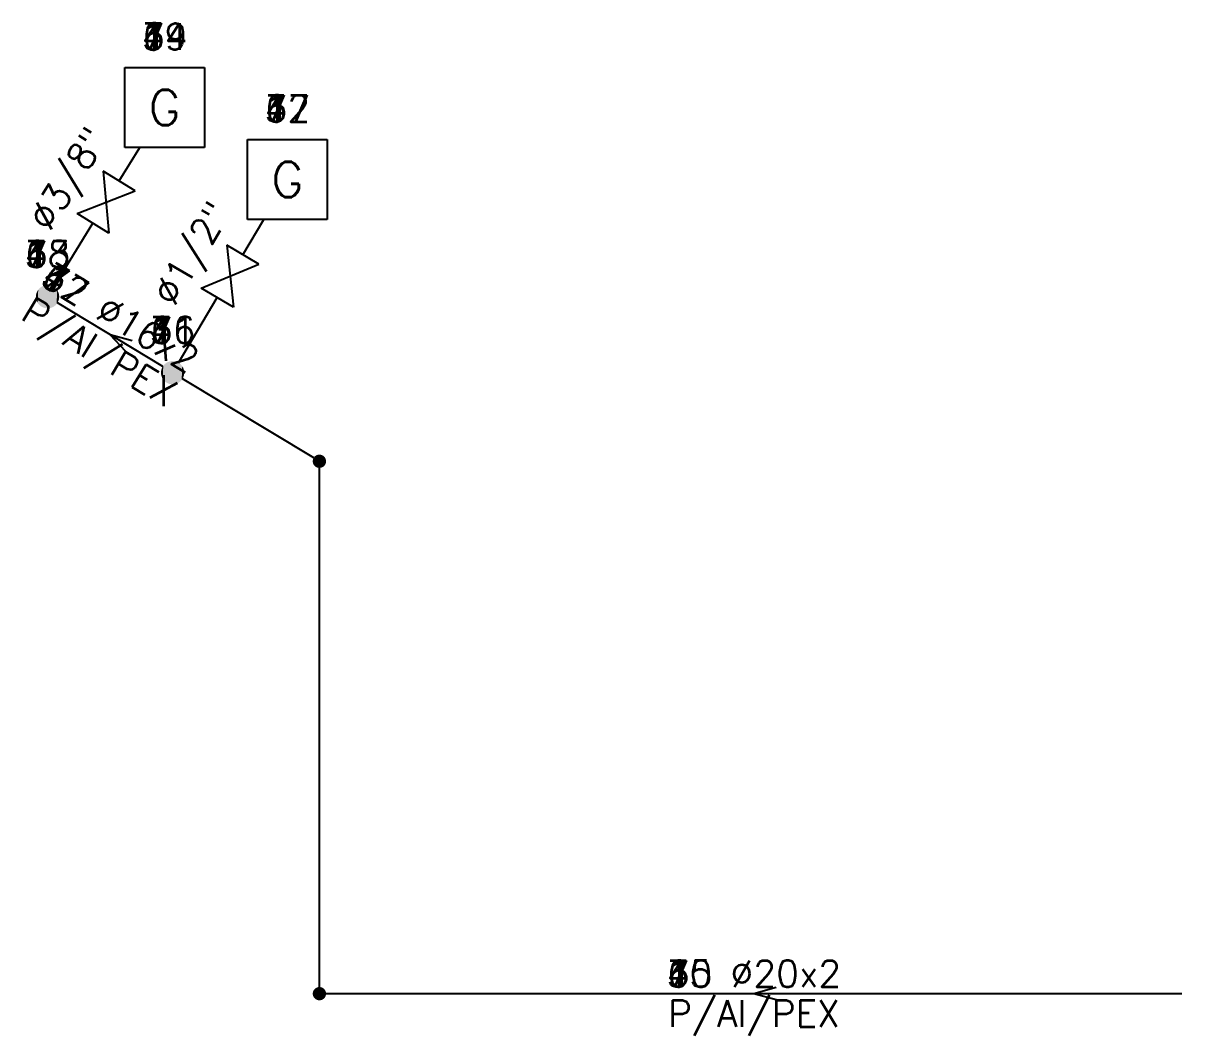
# Model space of a CAD drawing. Header units: metres. Extents: x -46.6 to 10.1, y -1.4 to 97.6.
# Drawn here: x 2.837 to 5.475, y 1.959 to 4.263 of the extents above; entities that cross this region are included whole.
import ezdxf
from ezdxf.enums import TextEntityAlignment as Align

# ---------------------------------------------------------------- set-up
doc = ezdxf.new("R2010")
doc.units = ezdxf.units.M
doc.header["$LTSCALE"] = 12.7
doc.layers.get('0').update_dxf_attribs({"linetype": 'CONTINUOUS'})
doc.layers.add('TEXTO_NUDOS', color=7, linetype='CONTINUOUS')
doc.layers.add('UNIFILAR', color=7, linetype='CONTINUOUS')
doc.layers.add('TEXTO_RAMAS', color=7, linetype='CONTINUOUS', lineweight=18)
doc.styles.add('ROMANS', font='Romans', dxfattribs={"height": 0.0635})

# ---------------------------------------------------------------- blocks, each defined once
blk = doc.blocks.new('NUDO_PASO_GAS')
at = {"color": 0, "linetype": 'Continuous'}
for points in [[(-0.742494, 0.10584), (-0.749351, 0.031185), (-0.748721, -0.043781), (-0.749351, 0.031185)], [(-0.728219, 0.179437), (-0.742494, 0.10584), (-0.74061, -0.118309), (-0.748721, -0.043781)], [(-0.706667, 0.251241), (-0.728219, 0.179437), (-0.725099, -0.191656), (-0.74061, -0.118309)], [(-0.678054, 0.320535), (-0.706667, 0.251241), (-0.702343, -0.263087), (-0.725099, -0.191656)], [(-0.642667, 0.386626), (-0.678054, 0.320535), (-0.672569, -0.33189), (-0.702343, -0.263087)], [(-0.600858, 0.448854), (-0.642667, 0.386626), (-0.636075, -0.397377), (-0.672569, -0.33189)], [(-0.553045, 0.506597), (-0.600858, 0.448854), (-0.593226, -0.458893), (-0.636075, -0.397377)], [(-0.499707, 0.559279), (-0.553045, 0.506597), (-0.544449, -0.515825), (-0.593226, -0.458893)], [(-0.441376, 0.606372), (-0.499707, 0.559279), (-0.490233, -0.567602), (-0.544449, -0.515825)], [(-0.378635, 0.647407), (-0.441376, 0.606372), (-0.431118, -0.613708), (-0.490233, -0.567602)], [(-0.31211, 0.681973), (-0.378635, 0.647407), (-0.367696, -0.653682), (-0.431118, -0.613708)], [(-0.242467, 0.709725), (-0.31211, 0.681973), (-0.300599, -0.687124), (-0.367696, -0.653682)], [(-0.170402, 0.730386), (-0.242467, 0.709725), (-0.2305, -0.713702), (-0.300599, -0.687124)], [(-0.096633, 0.743749), (-0.170402, 0.730386), (-0.158097, -0.733148), (-0.2305, -0.713702)], [(-0.0219, 0.74968), (-0.096633, 0.743749), (-0.084114, -0.745268), (-0.158097, -0.733148)], [(0.053053, 0.748121), (-0.0219, 0.74968), (-0.009291, -0.749942), (-0.084114, -0.745268)], [(0.127475, 0.739087), (0.053053, 0.748121), (0.065624, -0.747123), (-0.009291, -0.749942)], [(0.200624, 0.722669), (0.127475, 0.739087), (0.139884, -0.736839), (0.065624, -0.747123)], [(0.271768, 0.699029), (0.200624, 0.722669), (0.212747, -0.719193), (0.139884, -0.736839)], [(0.340197, 0.668406), (0.271768, 0.699029), (0.283483, -0.694361), (0.212747, -0.719193)], [(0.405227, 0.631103), (0.340197, 0.668406), (0.351388, -0.662591), (0.283483, -0.694361)], [(0.466207, 0.587495), (0.405227, 0.631103), (0.415781, -0.624201), (0.351388, -0.662591)], [(0.52253, 0.538017), (0.466207, 0.587495), (0.47602, -0.579573), (0.415781, -0.624201)], [(0.573632, 0.483163), (0.52253, 0.538017), (0.531502, -0.529155), (0.47602, -0.579573)], [(0.619002, 0.423482), (0.573632, 0.483163), (0.581674, -0.47345), (0.531502, -0.529155)], [(0.658187, 0.359569), (0.619002, 0.423482), (0.626035, -0.413014), (0.581674, -0.47345)], [(0.690796, 0.292064), (0.658187, 0.359569), (0.66414, -0.348452), (0.626035, -0.413014)], [(0.716502, 0.22164), (0.690796, 0.292064), (0.695609, -0.280407), (0.66414, -0.348452)], [(0.73505, 0.149002), (0.716502, 0.22164), (0.720128, -0.209562), (0.695609, -0.280407)], [(0.746253, 0.074875), (0.73505, 0.149002), (0.737451, -0.136622), (0.720128, -0.209562)], [(0.75, 0), (0.746253, 0.074875), (0.747407, -0.062317), (0.737451, -0.136622)]]:
    blk.add_solid(points, dxfattribs=at)
blk = doc.blocks.new('NUDO_DERIVACION_GAS')
at = {"color": 0, "linetype": 'Continuous'}
for points in [[(-0.0219, 0.74968), (-0.096633, 0.743749), (-0.084114, -0.745268), (-0.158097, -0.733148)], [(0.053053, 0.748121), (-0.0219, 0.74968), (-0.009291, -0.749942), (-0.084114, -0.745268)], [(0.127475, 0.739087), (0.053053, 0.748121), (0.065624, -0.747123), (-0.009291, -0.749942)], [(-0.742494, 0.10584), (-0.749351, 0.031185), (-0.748721, -0.043781), (-0.749351, 0.031185)], [(-0.728219, 0.179437), (-0.742494, 0.10584), (-0.74061, -0.118309), (-0.748721, -0.043781)], [(-0.706667, 0.251241), (-0.728219, 0.179437), (-0.725099, -0.191656), (-0.74061, -0.118309)], [(-0.678054, 0.320535), (-0.706667, 0.251241), (-0.702343, -0.263087), (-0.725099, -0.191656)], [(-0.642667, 0.386626), (-0.678054, 0.320535), (-0.672569, -0.33189), (-0.702343, -0.263087)], [(-0.600858, 0.448854), (-0.642667, 0.386626), (-0.636075, -0.397377), (-0.672569, -0.33189)], [(-0.553045, 0.506597), (-0.600858, 0.448854), (-0.593226, -0.458893), (-0.636075, -0.397377)], [(-0.499707, 0.559279), (-0.553045, 0.506597), (-0.544449, -0.515825), (-0.593226, -0.458893)], [(-0.441376, 0.606372), (-0.499707, 0.559279), (-0.490233, -0.567602), (-0.544449, -0.515825)], [(-0.378635, 0.647407), (-0.441376, 0.606372), (-0.431118, -0.613708), (-0.490233, -0.567602)], [(-0.31211, 0.681973), (-0.378635, 0.647407), (-0.367696, -0.653682), (-0.431118, -0.613708)], [(-0.242467, 0.709725), (-0.31211, 0.681973), (-0.300599, -0.687124), (-0.367696, -0.653682)], [(-0.170402, 0.730386), (-0.242467, 0.709725), (-0.2305, -0.713702), (-0.300599, -0.687124)], [(-0.096633, 0.743749), (-0.170402, 0.730386), (-0.158097, -0.733148), (-0.2305, -0.713702)], [(0.200624, 0.722669), (0.127475, 0.739087), (0.139884, -0.736839), (0.065624, -0.747123)], [(0.271768, 0.699029), (0.200624, 0.722669), (0.212747, -0.719193), (0.139884, -0.736839)], [(0.340197, 0.668406), (0.271768, 0.699029), (0.283483, -0.694361), (0.212747, -0.719193)], [(0.405227, 0.631103), (0.340197, 0.668406), (0.351388, -0.662591), (0.283483, -0.694361)], [(0.466207, 0.587495), (0.405227, 0.631103), (0.415781, -0.624201), (0.351388, -0.662591)], [(0.52253, 0.538017), (0.466207, 0.587495), (0.47602, -0.579573), (0.415781, -0.624201)], [(0.573632, 0.483163), (0.52253, 0.538017), (0.531502, -0.529155), (0.47602, -0.579573)], [(0.619002, 0.423482), (0.573632, 0.483163), (0.581674, -0.47345), (0.531502, -0.529155)], [(0.658187, 0.359569), (0.619002, 0.423482), (0.626035, -0.413014), (0.581674, -0.47345)], [(0.690796, 0.292064), (0.658187, 0.359569), (0.66414, -0.348452), (0.626035, -0.413014)], [(0.716502, 0.22164), (0.690796, 0.292064), (0.695609, -0.280407), (0.66414, -0.348452)], [(0.73505, 0.149002), (0.716502, 0.22164), (0.720128, -0.209562), (0.695609, -0.280407)], [(0.746253, 0.074875), (0.73505, 0.149002), (0.737451, -0.136622), (0.720128, -0.209562)], [(0.75, 0), (0.746253, 0.074875), (0.747407, -0.062317), (0.737451, -0.136622)]]:
    blk.add_solid(points, dxfattribs=at)
blk = doc.blocks.new('APARATO_GAS')
at = {"color": 0, "linetype": 'Continuous'}
for p, q in [((-1.125, 1.125), (1.125, 1.125)), ((-1.125, -1.125), (-1.125, 1.125)), ((1.125, 1.125), (1.125, -1.125)), ((1.125, -1.125), (-1.125, -1.125))]:
    blk.add_line(p, q, dxfattribs=at)
at = {"color": 0, "linetype": 'Continuous', "style": 'ROMANS'}
blk.add_text('G', height=1, dxfattribs=at).set_placement((0, -0.5), align=Align.CENTER)
blk = doc.blocks.new('LLAVE_PASO_GAS')
at = {"color": 0, "linetype": 'Continuous'}
for p, q in [((-1.5, 1.125), (1.5, -1.125)), ((1.5, 1.125), (-1.5, -1.125)), ((-1.5, -1.125), (-1.5, 1.125)), ((1.5, -1.125), (1.5, 1.125))]:
    blk.add_line(p, q, dxfattribs=at)

msp = doc.modelspace()

# ---------------------------------------------------------------- linework, layer by layer
at = {"layer": 'UNIFILAR', "color": 30, "linetype": 'Continuous'}
for p, q in [((3.056, 3.904, -10.1718), (3.1031, 3.9801, -10.1718)), ((3.056, 3.904, -7.5469), (3.1031, 3.9801, -7.5469)), ((3.056, 3.904, -4.9221), (3.1031, 3.9801, -4.9221)), ((3.056, 3.904, -2.2972), (3.1031, 3.9801, -2.2972)), ((3.056, 3.904, 0.3277), (3.1031, 3.9801, 0.3277)), ((2.9069, 3.663, -10.1718), (2.9962, 3.8074, -10.1718)), ((2.9069, 3.663, -7.5469), (2.9962, 3.8074, -7.5469)), ((2.9069, 3.663, -4.9221), (2.9962, 3.8074, -4.9221)), ((2.9069, 3.663, -2.2972), (2.9962, 3.8074, -2.2972)), ((2.9069, 3.663, 0.3277), (2.9962, 3.8074, 0.3277)), ((3.3373, 3.736, -10.1718), (3.3849, 3.816, -10.1718)), ((3.3373, 3.736, -7.5469), (3.3849, 3.816, -7.5469)), ((3.3373, 3.736, -4.9221), (3.3849, 3.816, -4.9221)), ((3.3373, 3.736, -2.2972), (3.3849, 3.816, -2.2972)), ((3.3373, 3.736, 0.3277), (3.3849, 3.816, 0.3277)), ((3.155, 3.4812, -10.1718), (2.9156, 3.6267, -10.1718)), ((3.155, 3.4812, -7.5469), (2.9156, 3.6267, -7.5469)), ((3.155, 3.4812, -4.9221), (2.9156, 3.6267, -4.9221)), ((3.155, 3.4812, -2.2972), (2.9156, 3.6267, -2.2972)), ((3.155, 3.4812, 0.3277), (2.9156, 3.6267, 0.3277)), ((3.1912, 3.4902, -10.1718), (3.2792, 3.6383, -10.1718)), ((3.1912, 3.4902, -7.5469), (3.2792, 3.6383, -7.5469)), ((3.1912, 3.4902, -4.9221), (3.2792, 3.6383, -4.9221)), ((3.1912, 3.4902, -2.2972), (3.2792, 3.6383, -2.2972)), ((3.1912, 3.4902, 0.3277), (3.2792, 3.6383, 0.3277)), ((3.0711, 3.5156, -10.1718), (3.0353, 3.5539, -10.1718)), ((3.0858, 3.5398, -10.1718), (3.0353, 3.5539, -10.1718)), ((3.0711, 3.5156, -7.5469), (3.0353, 3.5539, -7.5469)), ((3.0858, 3.5398, -7.5469), (3.0353, 3.5539, -7.5469)), ((3.0711, 3.5156, -4.9221), (3.0353, 3.5539, -4.9221)), ((3.0858, 3.5398, -4.9221), (3.0353, 3.5539, -4.9221)), ((3.0711, 3.5156, -2.2972), (3.0353, 3.5539, -2.2972)), ((3.0858, 3.5398, -2.2972), (3.0353, 3.5539, -2.2972)), ((3.0711, 3.5156, 0.3277), (3.0353, 3.5539, 0.3277)), ((3.0858, 3.5398, 0.3277), (3.0353, 3.5539, 0.3277)), ((3.4988, 3.2737, -10.1718), (3.2003, 3.4537, -10.1718)), ((3.4988, 3.2737, -7.5469), (3.2003, 3.4537, -7.5469)), ((3.4988, 3.2737, -4.9221), (3.2003, 3.4537, -4.9221)), ((3.4988, 3.2737, -2.2972), (3.2003, 3.4537, -2.2972)), ((3.4988, 3.2737, 0.3277), (3.2003, 3.4537, 0.3277)), ((3.5118, 2.0696, -10.1718), (3.5118, 3.2507, -10.1718)), ((3.5118, 2.0696, -7.5469), (3.5118, 3.2507, -7.5469)), ((3.5118, 2.0696, -4.9221), (3.5118, 3.2507, -4.9221)), ((3.5118, 2.0696, -2.2972), (3.5118, 3.2507, -2.2972)), ((3.5118, 2.0696, 0.3277), (3.5118, 3.2507, 0.3277)), ((4.5516, 2.0686, -10.1718), (4.5011, 2.0544, -10.1718)), ((4.5516, 2.0686, -7.5469), (4.5011, 2.0544, -7.5469)), ((4.5516, 2.0686, -4.9221), (4.5011, 2.0544, -4.9221)), ((4.5516, 2.0686, -2.2972), (4.5011, 2.0544, -2.2972)), ((4.5516, 2.0686, 0.3277), (4.5011, 2.0544, 0.3277)), ((5.4754, 2.0544, -10.1718), (3.5269, 2.0544, -10.1718)), ((5.4754, 2.0544, -7.5469), (3.5269, 2.0544, -7.5469)), ((5.4754, 2.0544, -4.9221), (3.5269, 2.0544, -4.9221)), ((5.4754, 2.0544, -2.2972), (3.5269, 2.0544, -2.2972)), ((5.4754, 2.0544, 0.3277), (3.5269, 2.0544, 0.3277)), ((4.5516, 2.0403, -10.1718), (4.5011, 2.0544, -10.1718)), ((4.5516, 2.0403, -7.5469), (4.5011, 2.0544, -7.5469)), ((4.5516, 2.0403, -4.9221), (4.5011, 2.0544, -4.9221)), ((4.5516, 2.0403, -2.2972), (4.5011, 2.0544, -2.2972)), ((4.5516, 2.0403, 0.3277), (4.5011, 2.0544, 0.3277))]:
    msp.add_line(p, q, dxfattribs=at)

# ---------------------------------------------------------------- block references
at = {"layer": 'UNIFILAR', "color": 30, "linetype": 'Continuous', "zscale": 1.00956003066}
for name, p, xscale, yscale in [('APARATO_GAS', (3.1593, 4.071, -10.1718), 0.08076480245279999, 0.08076480245279999), ('APARATO_GAS', (3.1593, 4.071, -7.5469), 0.08076480245279999, 0.08076480245279999), ('APARATO_GAS', (3.1593, 4.071, -4.9221), 0.08076480245279999, 0.08076480245279999), ('APARATO_GAS', (3.1593, 4.071, -2.2972), 0.08076480245279999, 0.08076480245279999), ('APARATO_GAS', (3.1593, 4.071, 0.3277), 0.08076480245279999, 0.08076480245279999), ('APARATO_GAS', (3.4389, 3.9069, -10.1718), 0.08076480245279999, 0.08076480245279999), ('APARATO_GAS', (3.4389, 3.9069, -7.5469), 0.08076480245279999, 0.08076480245279999), ('APARATO_GAS', (3.4389, 3.9069, -4.9221), 0.08076480245279999, 0.08076480245279999), ('APARATO_GAS', (3.4389, 3.9069, -2.2972), 0.08076480245279999, 0.08076480245279999), ('APARATO_GAS', (3.4389, 3.9069, 0.3277), 0.08076480245279999, 0.08076480245279999), ('NUDO_DERIVACION_GAS', (2.8929, 3.6404, -10.1718), 0.0353346010731, 0.0353346010731), ('NUDO_DERIVACION_GAS', (2.8929, 3.6404, -7.5469), 0.0353346010731, 0.0353346010731), ('NUDO_DERIVACION_GAS', (2.8929, 3.6404, -4.9221), 0.0353346010731, 0.0353346010731), ('NUDO_DERIVACION_GAS', (2.8929, 3.6404, -2.2972), 0.0353346010731, 0.0353346010731), ('NUDO_DERIVACION_GAS', (2.8929, 3.6404, 0.3277), 0.0353346010731, 0.0353346010731), ('NUDO_DERIVACION_GAS', (3.1776, 3.4674, -10.1718), 0.0353346010731, 0.0353346010731), ('NUDO_DERIVACION_GAS', (3.1776, 3.4674, -7.5469), 0.0353346010731, 0.0353346010731), ('NUDO_DERIVACION_GAS', (3.1776, 3.4674, -4.9221), 0.0353346010731, 0.0353346010731), ('NUDO_DERIVACION_GAS', (3.1776, 3.4674, -2.2972), 0.0353346010731, 0.0353346010731), ('NUDO_DERIVACION_GAS', (3.1776, 3.4674, 0.3277), 0.0353346010731, 0.0353346010731), ('NUDO_PASO_GAS', (3.5118, 3.2659, -10.1718), 0.0201912006132, 0.0201912006132), ('NUDO_PASO_GAS', (3.5118, 3.2659, -7.5469), 0.0201912006132, 0.0201912006132), ('NUDO_PASO_GAS', (3.5118, 3.2659, -4.9221), 0.0201912006132, 0.0201912006132), ('NUDO_PASO_GAS', (3.5118, 3.2659, -2.2972), 0.0201912006132, 0.0201912006132), ('NUDO_PASO_GAS', (3.5118, 3.2659, 0.3277), 0.0201912006132, 0.0201912006132), ('NUDO_PASO_GAS', (3.5118, 2.0544, -10.1718), 0.0201912006132, 0.0201912006132), ('NUDO_PASO_GAS', (3.5118, 2.0544, -7.5469), 0.0201912006132, 0.0201912006132), ('NUDO_PASO_GAS', (3.5118, 2.0544, -4.9221), 0.0201912006132, 0.0201912006132), ('NUDO_PASO_GAS', (3.5118, 2.0544, -2.2972), 0.0201912006132, 0.0201912006132), ('NUDO_PASO_GAS', (3.5118, 2.0544, 0.3277), 0.0201912006132, 0.0201912006132)]:
    msp.add_blockref(name, p, dxfattribs=dict(at, xscale=xscale, yscale=yscale))
at = {"layer": 'UNIFILAR', "color": 30, "linetype": 'Continuous', "xscale": 0.03785850114974999, "yscale": 0.03785850114974999, "zscale": 1.00956003066}
for p, rotation in [((3.0261, 3.8557, -10.1718), 58.256744), ((3.0261, 3.8557, -7.5469), 58.256744), ((3.0261, 3.8557, -4.9221), 58.256744), ((3.0261, 3.8557, -2.2972), 58.256744), ((3.0261, 3.8557, 0.3277), 58.256744), ((3.3083, 3.6871, -10.1718), 59.269241), ((3.3083, 3.6871, -7.5469), 59.269241), ((3.3083, 3.6871, -4.9221), 59.269241), ((3.3083, 3.6871, -2.2972), 59.269241), ((3.3083, 3.6871, 0.3277), 59.269241)]:
    msp.add_blockref('LLAVE_PASO_GAS', p, dxfattribs=dict(at, rotation=rotation))

# ---------------------------------------------------------------- texts
at = {"layer": 'TEXTO_NUDOS', "color": 30, "linetype": 'Continuous', "style": 'ROMANS'}
for s, p in [('34', (3.1593, 4.2022, -7.5469)), ('49', (3.1593, 4.2022, -4.9221)), ('79', (3.1593, 4.2022, 0.3277)), ('64', (3.1593, 4.2022, -2.2972)), ('19', (3.1593, 4.2022, -10.1718)), ('32', (3.4389, 4.0381, -7.5469)), ('47', (3.4389, 4.0381, -4.9221)), ('77', (3.4389, 4.0381, 0.3277)), ('62', (3.4389, 4.0381, -2.2972)), ('17', (3.4389, 4.0381, -10.1718)), ('33', (2.8929, 3.7073, -7.5469)), ('48', (2.8929, 3.7073, -4.9221)), ('78', (2.8929, 3.7073, 0.3277)), ('63', (2.8929, 3.7073, -2.2972)), ('18', (2.8929, 3.7073, -10.1718)), ('31', (3.1776, 3.5343, -7.5469)), ('46', (3.1776, 3.5343, -4.9221)), ('76', (3.1776, 3.5343, 0.3277)), ('61', (3.1776, 3.5343, -2.2972)), ('16', (3.1776, 3.5343, -10.1718))]:
    msp.add_text(s, height=0.06057, dxfattribs=at).set_placement(p, align=Align.CENTER)
at = {"layer": 'TEXTO_RAMAS', "color": 30, "linetype": 'Continuous', "style": 'ROMANS'}
for s, rotation, p in [('Ø3/8"', 58.2567, (2.9649, 3.8935, -10.1718)), ('Ø3/8"', 58.2567, (2.9649, 3.8935, -7.5469)), ('Ø3/8"', 58.2567, (2.9649, 3.8935, -4.9221)), ('Ø3/8"', 58.2567, (2.9649, 3.8935, -2.2972)), ('Ø3/8"', 58.2567, (2.9649, 3.8935, 0.3277)), ('Ø1/2"', 59.2692, (3.2464, 3.7239, -10.1718)), ('Ø1/2"', 59.2692, (3.2464, 3.7239, -7.5469)), ('Ø1/2"', 59.2692, (3.2464, 3.7239, -4.9221)), ('Ø1/2"', 59.2692, (3.2464, 3.7239, -2.2972)), ('Ø1/2"', 59.2692, (3.2464, 3.7239, 0.3277)), ('32 Ø16x2', 328.7161, (3.0432, 3.5669, -7.5469)), ('77 Ø16x2', 328.7161, (3.0432, 3.5669, 0.3277)), ('62 Ø16x2', 328.7161, (3.0432, 3.5669, -2.2972)), ('47 Ø16x2', 328.7161, (3.0432, 3.5669, -4.9221)), ('17 Ø16x2', 328.7161, (3.0432, 3.5669, -10.1718))]:
    msp.add_text(s, height=0.06057, rotation=rotation, dxfattribs=at).set_placement(p, align=Align.CENTER)
for p in [(3.0274, 3.541, -10.1718), (3.0274, 3.541, -7.5469), (3.0274, 3.541, -4.9221), (3.0274, 3.541, -2.2972), (3.0274, 3.541, 0.3277)]:
    msp.add_text('P/Al/PEX', height=0.06057, rotation=328.7161, dxfattribs=at).set_placement(p, align=Align.TOP_CENTER)
for s, p in [('30 Ø20x2', (4.5011, 2.0696, -7.5469)), ('45 Ø20x2', (4.5011, 2.0696, -4.9221)), ('75 Ø20x2', (4.5011, 2.0696, 0.3277)), ('60 Ø20x2', (4.5011, 2.0696, -2.2972)), ('15 Ø20x2', (4.5011, 2.0696, -10.1718))]:
    msp.add_text(s, height=0.06057, dxfattribs=at).set_placement(p, align=Align.CENTER)
for p in [(4.5011, 2.0393, -10.1718), (4.5011, 2.0393, -7.5469), (4.5011, 2.0393, -4.9221), (4.5011, 2.0393, -2.2972), (4.5011, 2.0393, 0.3277)]:
    msp.add_text('P/Al/PEX', height=0.06057, dxfattribs=at).set_placement(p, align=Align.TOP_CENTER)

doc.saveas('drawing.dxf')
